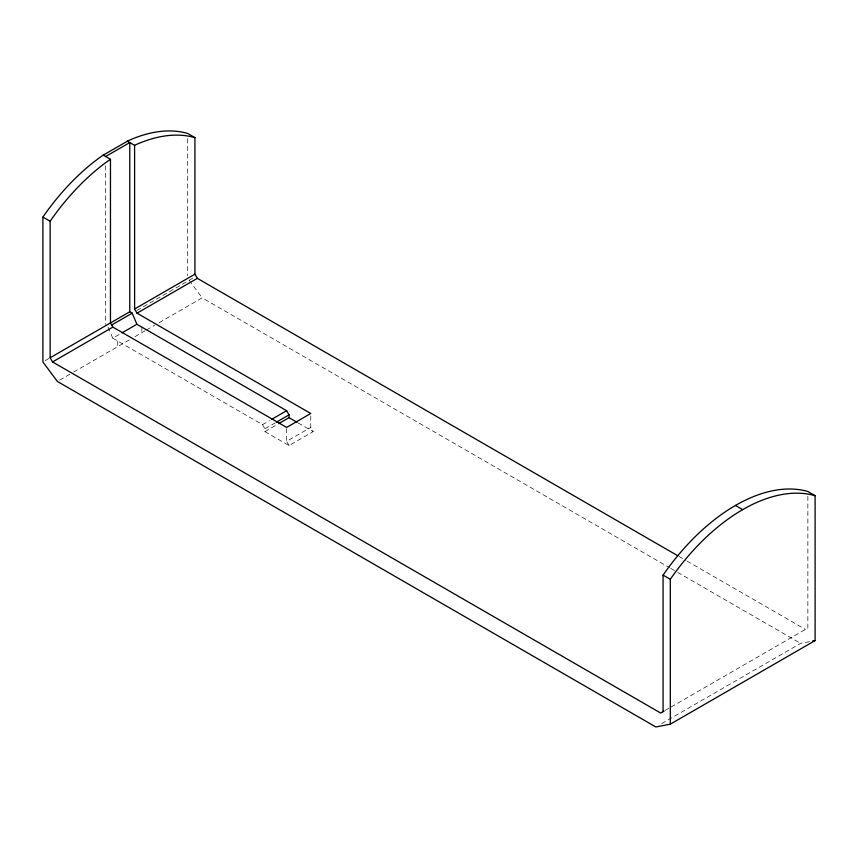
<?xml version="1.0" encoding="UTF-8"?>
<svg xmlns="http://www.w3.org/2000/svg" width="858" height="858" viewBox="0 0 858 858"><rect width="100%" height="100%" fill="white"/><g stroke="black" fill="none" stroke-linecap="round" stroke-linejoin="round"><path stroke-width="0.64" stroke-dasharray="4.29 3.22" d="M45.217 360.607L49.85 357.936M136.915 310.446L193.769 277.627M108.054 327.113L112.763 338.191L120.806 333.548M59.695 380.105L72.458 372.737M73.616 372.072L130.352 339.318M134.942 336.668L145.324 330.673M146.482 330.008L154.601 325.321M159.245 322.64L202.166 297.855L669.562 567.706M112.763 338.191L262.494 424.635L269.391 420.656M310.757 416.023L310.757 427.423L313.17 431.606L289.039 445.538L264.908 431.606L264.908 428.818L275.246 422.844M264.908 431.606L277.552 424.302M289.039 445.538L286.626 441.355L310.757 427.423M665.293 710.36L670.023 707.625M671.085 707.013L807.861 628.045L807.861 495.527M661.625 723.616L800.621 643.371L809.834 641.602M678.957 556.402L685.917 560.424M687.076 561.1L805.447 629.44M670.72 568.371L676.522 571.728M677.681 572.393L800.621 643.371M298.23 422.983L313.17 431.606M189.21 280.405L202.166 297.855M262.494 424.635L264.908 428.818M286.626 428.689L286.626 441.355M187.688 138.771L187.688 275.697M141.838 327.113L141.838 332.69M117.707 341.044L117.707 346.621M105.641 165.819L105.641 324.388"/><path stroke-width="1.29" d="M677.788 555.737L197.34 278.346L194.927 274.174L194.927 137.634L187.688 133.451A170.635 98.52 -60 0 0 128.207 140.733L102.381 155.641A170.635 98.52 -60 0 0 42.9 217.053L42.9 361.947L57.379 381.445L655.834 726.962L670.312 724.173L815.1 640.583L815.1 495.688L807.861 491.505A170.635 98.52 -60 0 0 663.073 575.107L663.073 711.636M103.228 155.105L110.468 159.277L109.62 159.824A170.635 98.52 -60 0 0 50.139 221.225L50.139 357.765L52.553 361.947L660.66 713.03L664.135 711.025M105.641 156.499L129.773 142.567L129.773 311.786L132.186 313.181L136.894 324.26L286.626 410.703L289.039 414.886L289.039 417.674L278.7 423.637M50.139 357.765L129.773 311.786M110.468 159.277L110.468 322.93L112.881 327.113L286.626 427.423L310.757 413.492L137.012 313.181L134.599 308.998L194.927 274.174M111.497 325.128L132.186 313.181M52.553 361.947L112.881 327.113M137.012 313.181L197.34 278.346M121.954 332.883L136.894 324.26M271.686 419.326L286.626 410.703M276.394 422.179L289.039 414.886M127.359 141.173L134.599 145.345L135.446 144.916A170.635 98.52 -60 0 1 194.927 137.634M812.472 641.087L815.1 640.583M735.467 505.437L742.706 509.62M42.9 217.053L50.139 221.225M663.073 575.107L670.312 579.279A170.635 98.52 -60 0 1 815.1 495.688M289.039 417.674L297.082 422.318M670.312 579.279L670.312 724.173M134.599 145.345L134.599 308.998"/></g></svg>
